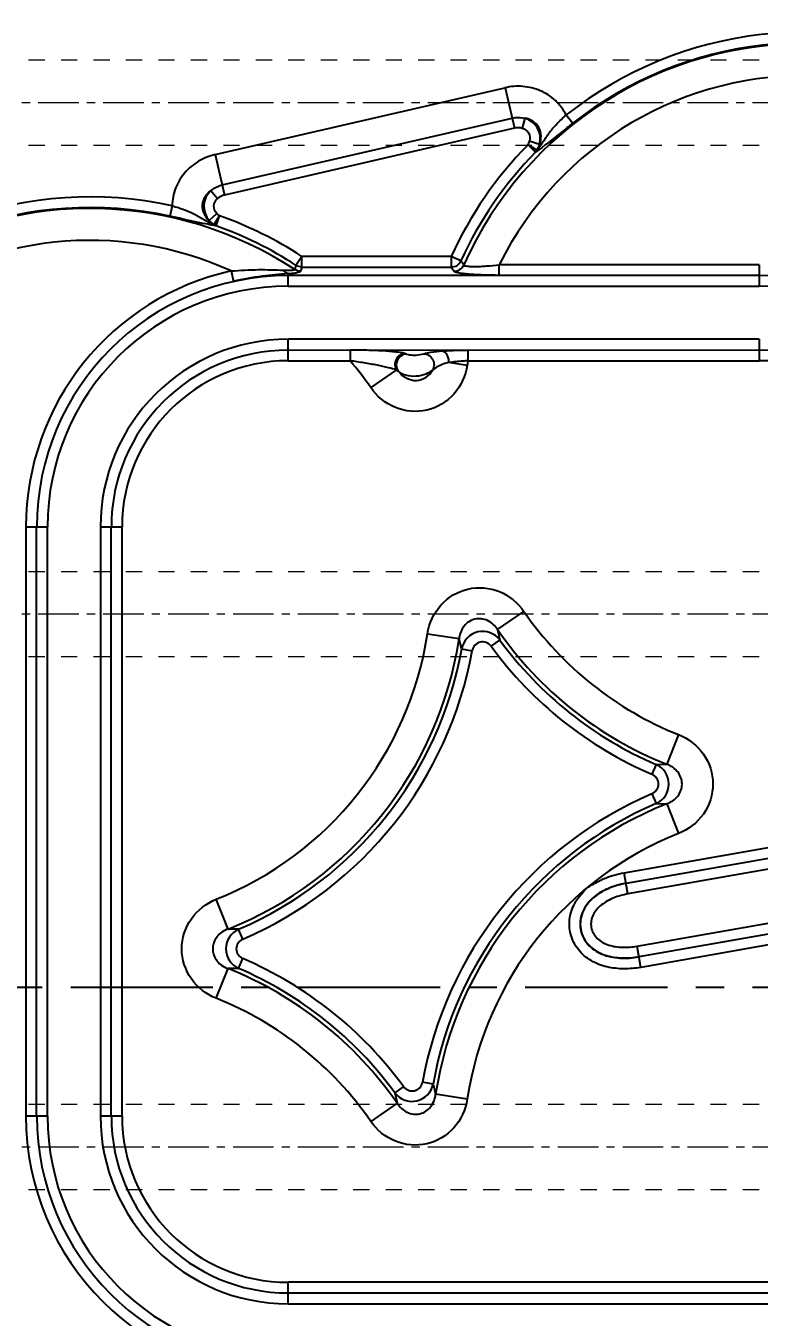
# Model space of a CAD drawing. Header units: millimetres. Extents: x -685 to 1888, y -6001 to 855.
# Drawn here: x 98.3 to 167.1, y -2781.9 to -2660.7 of the extents above; entities that cross this region are included whole.
import ezdxf

# ---------------------------------------------------------------- set-up
doc = ezdxf.new("R2010")
doc.units = ezdxf.units.MM
doc.header["$LTSCALE"] = 16.335
doc.header["$PDMODE"] = 3
doc.header["$PDSIZE"] = 0.3125
doc.linetypes.add('CENTER', pattern=[0.6, 0.375, -0.075, 0.075, -0.075])
doc.linetypes.add('HIDDEN', pattern=[0.2, 0.1, -0.1])
doc.layers.get('0').update_dxf_attribs({"linetype": 'CONTINUOUS'})
doc.layers.get('Defpoints').update_dxf_attribs({"linetype": 'CONTINUOUS'})
doc.layers.add('cool', color=153, linetype='HIDDEN', lineweight=9)
doc.layers.add('dim', color=82, linetype='CONTINUOUS', lineweight=9)
doc.styles.get("Standard").update_dxf_attribs({"font": 'txt', "width": 0.8})
doc.dimstyles.new('mold', dxfattribs={"dimtxt": 8, "dimasz": 5, "dimexe": 0, "dimexo": 0, "dimgap": 0, "dimtad": 1, "dimzin": 1, "dimtxsty": 'Standard', "dimcen": 0, "dimclrd": 4, "dimclre": 4, "dimclrt": 6, "dimazin": 0, "dimtfac": 1, "dimtofl": 0, "dimtmove": 0, "dimatfit": 3, "dimfxl": 0, "dimarcsym": 0})

# ---------------------------------------------------------------- blocks, each defined once
blk = doc.blocks.new('124')
at = {"layer": 'cool', "ltscale": 0.932966}
for p, q in [((10.14, -1344.71), (401.48, -1344.71)), ((10.14, -1352.71), (401.48, -1352.71))]:
    blk.add_line(p, q, dxfattribs=at)
at = {"layer": 'cool', "color": 1, "linetype": 'CENTER', "ltscale": 0.621977}
blk.add_line((-4.19, -1348.71), (415.81, -1348.71), dxfattribs=at)
blk = doc.blocks.new('*D360')
at = {"layer": 'Defpoints', "color": 0}
for p in [(-10.2, -2750.93), (4.16, -2750.93), (205.81, -2750.93)]:
    blk.add_point(p, dxfattribs=at)
at = {"layer": 'dim', "color": 4, "lineweight": -2}
blk.add_line((4.16, -2750.93), (-20.87, -2750.93), dxfattribs=at)
at = {"layer": 'dim', "color": 6, "insert": (-15.53, -2748.01), "char_height": 5, "attachment_point": 5}
blk.add_mtext('0,00', dxfattribs=at)
blk = doc.blocks.new('*D364')
at = {"layer": 'Defpoints', "color": 0}
for p in [(-10.2, -2742.93), (48.91, -2742.93), (205.81, -2750.93)]:
    blk.add_point(p, dxfattribs=at)
at = {"layer": 'dim', "color": 4, "lineweight": -2}
blk.add_line((48.91, -2742.93), (-21.53, -2742.93), dxfattribs=at)
at = {"layer": 'dim', "color": 6, "insert": (-15.87, -2740.01), "char_height": 5, "attachment_point": 5}
blk.add_mtext('8,00', dxfattribs=at)
blk = doc.blocks.new('*D365')
at = {"layer": 'Defpoints', "color": 0}
for p in [(-10.2, -2715.93), (21.76, -2715.93), (205.81, -2750.93)]:
    blk.add_point(p, dxfattribs=at)
at = {"layer": 'dim', "color": 4, "lineweight": -2}
blk.add_line((21.76, -2715.93), (-25.53, -2715.93), dxfattribs=at)
at = {"layer": 'dim', "color": 6, "insert": (-17.87, -2713.01), "char_height": 5, "attachment_point": 5}
blk.add_mtext('35,00', dxfattribs=at)
blk = doc.blocks.new('*D366')
at = {"layer": 'Defpoints', "color": 0}
for p in [(-10.2, -2694.93), (48.91, -2694.93), (205.81, -2750.93)]:
    blk.add_point(p, dxfattribs=at)
at = {"layer": 'dim', "color": 4, "lineweight": -2}
blk.add_line((48.91, -2694.93), (-25.53, -2694.93), dxfattribs=at)
at = {"layer": 'dim', "color": 6, "insert": (-17.87, -2692.01), "char_height": 5, "attachment_point": 5}
blk.add_mtext('56,00', dxfattribs=at)
blk = doc.blocks.new('*D367')
at = {"layer": 'Defpoints', "color": 0}
for p in [(-10.2, -2667.93), (36.7, -2667.93), (205.81, -2750.93)]:
    blk.add_point(p, dxfattribs=at)
at = {"layer": 'dim', "color": 4, "lineweight": -2}
blk.add_line((36.7, -2667.93), (-25.53, -2667.93), dxfattribs=at)
at = {"layer": 'dim', "color": 6, "insert": (-17.87, -2665.01), "char_height": 5, "attachment_point": 5}
blk.add_mtext('83,00', dxfattribs=at)
blk = doc.blocks.new('*D368')
at = {"layer": 'Defpoints', "color": 0}
for p in [(-10.2, -2652.93), (66.41, -2652.93), (205.81, -2750.93)]:
    blk.add_point(p, dxfattribs=at)
at = {"layer": 'dim', "color": 4, "lineweight": -2}
blk.add_line((66.41, -2652.93), (-25.53, -2652.93), dxfattribs=at)
at = {"layer": 'dim', "color": 6, "insert": (-17.87, -2650.01), "char_height": 5, "attachment_point": 5}
blk.add_mtext('98,00', dxfattribs=at)
blk = doc.blocks.new('*D369')
at = {"layer": 'Defpoints', "color": 0}
for p in [(-10.2, -2642.93), (201.41, -2642.93), (205.81, -2750.93)]:
    blk.add_point(p, dxfattribs=at)
at = {"layer": 'dim', "color": 4, "lineweight": -2}
blk.add_line((201.41, -2642.93), (-27.53, -2642.93), dxfattribs=at)
at = {"layer": 'dim', "color": 6, "insert": (-18.87, -2640.01), "char_height": 5, "attachment_point": 5}
blk.add_mtext('108,00', dxfattribs=at)
blk = doc.blocks.new('*D370')
at = {"layer": 'Defpoints', "color": 0}
for p in [(-10.2, -2600.93), (35.81, -2600.93), (205.81, -2750.93)]:
    blk.add_point(p, dxfattribs=at)
at = {"layer": 'dim', "color": 4, "lineweight": -2}
blk.add_line((35.81, -2600.93), (-27.53, -2600.93), dxfattribs=at)
at = {"layer": 'dim', "color": 6, "insert": (-18.87, -2598.01), "char_height": 5, "attachment_point": 5}
blk.add_mtext('150,00', dxfattribs=at)
blk = doc.blocks.new('*D371')
at = {"layer": 'Defpoints', "color": 0}
for p in [(205.81, -2750.93), (-10.2, -2765.93), (34.59, -2765.93)]:
    blk.add_point(p, dxfattribs=at)
at = {"layer": 'dim', "color": 4, "lineweight": -2}
blk.add_line((34.59, -2765.93), (-24.2, -2765.93), dxfattribs=at)
at = {"layer": 'dim', "color": 6, "insert": (-17.2, -2763.01), "char_height": 5, "attachment_point": 5}
blk.add_mtext('15,00', dxfattribs=at)
blk = doc.blocks.new('*D372')
at = {"layer": 'Defpoints', "color": 0}
for p in [(205.81, -2750.93), (-10.2, -2810.93), (23.97, -2810.93)]:
    blk.add_point(p, dxfattribs=at)
at = {"layer": 'dim', "color": 4, "lineweight": -2}
blk.add_line((23.97, -2810.93), (-24.87, -2810.93), dxfattribs=at)
at = {"layer": 'dim', "color": 6, "insert": (-17.53, -2808.01), "char_height": 5, "attachment_point": 5}
blk.add_mtext('60,00', dxfattribs=at)
blk = doc.blocks.new('*D373')
at = {"layer": 'Defpoints', "color": 0}
for p in [(205.81, -2750.93), (-10.2, -2791.93), (48.91, -2791.93)]:
    blk.add_point(p, dxfattribs=at)
at = {"layer": 'dim', "color": 4, "lineweight": -2}
blk.add_line((48.91, -2791.93), (-24.2, -2791.93), dxfattribs=at)
at = {"layer": 'dim', "color": 6, "insert": (-17.2, -2789.01), "char_height": 5, "attachment_point": 5}
blk.add_mtext('41,00', dxfattribs=at)
blk = doc.blocks.new('*D374')
at = {"layer": 'Defpoints', "color": 0}
for p in [(205.81, -2750.93), (-10.2, -2827.93), (61.41, -2827.93)]:
    blk.add_point(p, dxfattribs=at)
at = {"layer": 'dim', "color": 4, "lineweight": -2}
blk.add_line((61.41, -2827.93), (-25.53, -2827.93), dxfattribs=at)
at = {"layer": 'dim', "color": 6, "insert": (-17.87, -2825.01), "char_height": 5, "attachment_point": 5}
blk.add_mtext('77,00', dxfattribs=at)
blk = doc.blocks.new('*D375')
at = {"layer": 'Defpoints', "color": 0}
for p in [(205.81, -2750.93), (-10.2, -2839.93), (179.41, -2839.93)]:
    blk.add_point(p, dxfattribs=at)
at = {"layer": 'dim', "color": 4, "lineweight": -2}
blk.add_line((179.41, -2839.93), (-25.53, -2839.93), dxfattribs=at)
at = {"layer": 'dim', "color": 6, "insert": (-17.87, -2837.01), "char_height": 5, "attachment_point": 5}
blk.add_mtext('89,00', dxfattribs=at)
blk = doc.blocks.new('*D376')
at = {"layer": 'Defpoints', "color": 0}
for p in [(205.81, -2750.93), (-10.2, -2865.93), (64.93, -2865.93)]:
    blk.add_point(p, dxfattribs=at)
at = {"layer": 'dim', "color": 4, "lineweight": -2}
blk.add_line((64.93, -2865.93), (-26.87, -2865.93), dxfattribs=at)
at = {"layer": 'dim', "color": 6, "insert": (-18.53, -2863.01), "char_height": 5, "attachment_point": 5}
blk.add_mtext('115,00', dxfattribs=at)
blk = doc.blocks.new('*D377')
at = {"layer": 'Defpoints', "color": 0}
for p in [(205.81, -2750.93), (-10.2, -2900.93), (27.01, -2900.93)]:
    blk.add_point(p, dxfattribs=at)
at = {"layer": 'dim', "color": 4, "lineweight": -2}
blk.add_line((27.01, -2900.93), (-27.53, -2900.93), dxfattribs=at)
at = {"layer": 'dim', "color": 6, "insert": (-18.87, -2898.01), "char_height": 5, "attachment_point": 5}
blk.add_mtext('150,00', dxfattribs=at)
blk = doc.blocks.new('*D379')
at = {"layer": 'Defpoints', "color": 0}
for p in [(141.81, -2569.22), (141.81, -2638.53), (205.81, -2750.93)]:
    blk.add_point(p, dxfattribs=at)
at = {"layer": 'dim', "color": 4, "lineweight": -2}
blk.add_line((141.81, -2638.53), (141.81, -2553.89), dxfattribs=at)
at = {"layer": 'dim', "color": 6, "insert": (138.89, -2561.55), "char_height": 5, "attachment_point": 5, "rotation": 90}
blk.add_mtext('64,00', dxfattribs=at)
blk = doc.blocks.new('*D380')
at = {"layer": 'Defpoints', "color": 0}
for p in [(70.81, -2569.22), (70.81, -2648.53), (205.81, -2750.93)]:
    blk.add_point(p, dxfattribs=at)
at = {"layer": 'dim', "color": 4, "lineweight": -2}
blk.add_line((70.81, -2648.53), (70.81, -2551.22), dxfattribs=at)
at = {"layer": 'dim', "color": 6, "insert": (67.89, -2560.22), "char_height": 5, "attachment_point": 5, "rotation": 90}
blk.add_mtext('135,00', dxfattribs=at)
blk = doc.blocks.new('*D381')
at = {"layer": 'Defpoints', "color": 0}
for p in [(53.31, -2569.22), (53.31, -2738.53), (205.81, -2750.93)]:
    blk.add_point(p, dxfattribs=at)
at = {"layer": 'dim', "color": 4, "lineweight": -2}
blk.add_line((53.31, -2738.53), (53.31, -2550.55), dxfattribs=at)
at = {"layer": 'dim', "color": 6, "insert": (50.39, -2559.89), "char_height": 5, "attachment_point": 5, "rotation": 90}
blk.add_mtext('152,50', dxfattribs=at)
blk = doc.blocks.new('*D382')
at = {"layer": 'Defpoints', "color": 0}
for p in [(35.81, -2569.22), (35.81, -2596.35), (205.81, -2750.93)]:
    blk.add_point(p, dxfattribs=at)
at = {"layer": 'dim', "color": 4, "lineweight": -2}
blk.add_line((35.81, -2596.35), (35.81, -2551.89), dxfattribs=at)
at = {"layer": 'dim', "color": 6, "insert": (32.89, -2560.55), "char_height": 5, "attachment_point": 5, "rotation": 90}
blk.add_mtext('170,00', dxfattribs=at)
blk = doc.blocks.new('*D384')
at = {"layer": 'Defpoints', "color": 0}
for p in [(205.81, -2750.93), (135.81, -2844.33), (135.81, -2931.45)]:
    blk.add_point(p, dxfattribs=at)
at = {"layer": 'dim', "color": 4, "lineweight": -2}
blk.add_line((135.81, -2844.33), (135.81, -2946.12), dxfattribs=at)
at = {"layer": 'dim', "color": 6, "insert": (132.89, -2938.78), "char_height": 5, "attachment_point": 5, "rotation": 90}
blk.add_mtext('70,00', dxfattribs=at)
blk = doc.blocks.new('*D361')
at = {"layer": 'Defpoints', "color": 0}
for p in [(205.81, -2750.93), (65.81, -2832.33), (65.81, -2931.45)]:
    blk.add_point(p, dxfattribs=at)
at = {"layer": 'dim', "color": 4, "lineweight": -2}
blk.add_line((65.81, -2832.33), (65.81, -2948.78), dxfattribs=at)
at = {"layer": 'dim', "color": 6, "insert": (62.89, -2940.12), "char_height": 5, "attachment_point": 5, "rotation": 90}
blk.add_mtext('140,00', dxfattribs=at)
blk = doc.blocks.new('*D362')
at = {"layer": 'Defpoints', "color": 0}
for p in [(205.81, -2750.93), (53.31, -2796.33), (53.31, -2931.45)]:
    blk.add_point(p, dxfattribs=at)
at = {"layer": 'dim', "color": 4, "lineweight": -2}
blk.add_line((53.31, -2796.33), (53.31, -2950.12), dxfattribs=at)
at = {"layer": 'dim', "color": 6, "insert": (50.39, -2940.78), "char_height": 5, "attachment_point": 5, "rotation": 90}
blk.add_mtext('152,50', dxfattribs=at)
blk = doc.blocks.new('*D363')
at = {"layer": 'Defpoints', "color": 0}
for p in [(205.81, -2750.93), (35.81, -2905.59), (35.81, -2931.45)]:
    blk.add_point(p, dxfattribs=at)
at = {"layer": 'dim', "color": 4, "lineweight": -2}
blk.add_line((35.81, -2905.59), (35.81, -2948.78), dxfattribs=at)
at = {"layer": 'dim', "color": 6, "insert": (32.89, -2940.12), "char_height": 5, "attachment_point": 5, "rotation": 90}
blk.add_mtext('170,00', dxfattribs=at)

msp = doc.modelspace()

# ---------------------------------------------------------------- linework, layer by layer
at = {"color": 7, "linetype": 'Continuous'}
for p, q in [((116.063, -2672.831), (143.245, -2666.566)), ((143.271, -2666.56), (144.145, -2670.353)), ((149.007, -2669.106), (149.627, -2669.89)), ((116.719, -2675.676), (143.926, -2669.405)), ((144.145, -2670.353), (116.937, -2676.624)), ((145.113, -2669.411), (144.871, -2670.354)), ((146.491, -2671.866), (145.56, -2671.581)), ((145.418, -2671.898), (146.131, -2672.599)), ((146.254, -2672.397), (145.418, -2671.898)), ((116.063, -2672.831), (116.937, -2676.624)), ((115.655, -2676.201), (116.284, -2676.943)), ((112.019, -2677.631), (111.806, -2678.607)), ((115.49, -2679.011), (116.202, -2678.348)), ((116.468, -2678.57), (115.936, -2679.385)), ((116.135, -2679.513), (116.468, -2678.57)), ((124.184, -2682.38), (123.639, -2683.217)), ((124.184, -2683.379), (124.184, -2682.38)), ((138.215, -2682.38), (124.184, -2682.38)), ((138.215, -2682.38), (138.215, -2683.379)), ((139.125, -2682.793), (138.215, -2682.38)), ((123.639, -2683.217), (123.518, -2683.614)), ((124.184, -2683.379), (124.066, -2683.777)), ((124.184, -2683.379), (138.215, -2683.379)), ((138.215, -2683.379), (138.472, -2683.777)), ((139.385, -2683.185), (139.125, -2682.793)), ((142.714, -2684.156), (142.714, -2683.156)), ((167.119, -2683.156), (142.714, -2683.156)), ((167.119, -2683.156), (167.119, -2685.177)), ((117.554, -2683.744), (117.771, -2684.719)), ((122.899, -2685.177), (122.899, -2683.99)), ((167.119, -2684.178), (122.899, -2684.178)), ((122.899, -2685.177), (167.119, -2685.177)), ((122.899, -2692.172), (122.899, -2690.151)), ((167.119, -2690.151), (122.899, -2690.151)), ((167.119, -2690.151), (167.119, -2692.172)), ((122.899, -2691.172), (167.119, -2691.15)), ((122.899, -2692.172), (128.727, -2692.172)), ((128.727, -2691.172), (128.727, -2692.172)), ((139.783, -2691.172), (139.783, -2692.172)), ((139.783, -2692.172), (167.119, -2692.172)), ((133.059, -2693.037), (130.663, -2694.694)), ((139.713, -2692.608), (137.968, -2692.341)), ((98.291, -2707.764), (98.291, -2763.039)), ((98.291, -2707.764), (100.312, -2707.764)), ((99.291, -2763.039), (99.291, -2707.764)), ((100.312, -2763.039), (100.312, -2707.764)), ((105.286, -2707.764), (105.286, -2763.039)), ((105.286, -2707.764), (107.307, -2707.764)), ((106.285, -2763.039), (106.285, -2707.764)), ((107.307, -2763.039), (107.307, -2707.764)), ((142.568, -2717.399), (145.034, -2715.693)), ((142.568, -2717.399), (142.772, -2718.373)), ((135.984, -2717.779), (138.948, -2718.233)), ((139.19, -2719.198), (138.948, -2718.233)), ((141.965, -2718.962), (142.772, -2718.373)), ((139.19, -2719.198), (140.174, -2719.375)), ((159.545, -2727.24), (158.437, -2730.026)), ((157.442, -2730.046), (157.049, -2730.965)), ((157.442, -2730.046), (158.437, -2730.026)), ((157.049, -2732.803), (157.442, -2733.722)), ((157.442, -2733.722), (158.437, -2733.741)), ((158.437, -2733.741), (159.545, -2736.527)), ((154.44, -2740.209), (173.979, -2736.763)), ((174.157, -2737.769), (154.617, -2741.215)), ((174.33, -2738.754), (154.79, -2742.199)), ((154.79, -2742.199), (154.44, -2740.209)), ((117.26, -2745.488), (116.151, -2742.702)), ((155.654, -2747.097), (175.194, -2743.651)), ((118.255, -2745.508), (117.26, -2745.488)), ((118.648, -2746.427), (118.255, -2745.508)), ((175.371, -2744.658), (155.831, -2748.103)), ((175.545, -2745.642), (156.005, -2749.087)), ((156.005, -2749.087), (155.654, -2747.097)), ((118.255, -2749.183), (118.648, -2748.264)), ((116.151, -2751.989), (117.26, -2749.203)), ((118.255, -2749.183), (117.26, -2749.203)), ((136.506, -2760.031), (135.523, -2759.854)), ((136.506, -2760.031), (136.749, -2760.996)), ((133.732, -2760.267), (132.925, -2760.857)), ((132.925, -2760.857), (133.129, -2761.831)), ((139.713, -2761.451), (136.749, -2760.996)), ((133.129, -2761.831), (130.663, -2763.537)), ((100.312, -2763.039), (98.291, -2763.039)), ((107.307, -2763.039), (105.286, -2763.039)), ((122.899, -2780.652), (122.899, -2778.631)), ((200.972, -2778.631), (122.899, -2778.631)), ((288.724, -2779.653), (122.899, -2779.653)), ((122.899, -2780.652), (288.724, -2780.652))]:
    msp.add_line(p, q, dxfattribs=at)
at = {"color": 1, "linetype": 'CENTER', "ltscale": 2.176921}
msp.add_line((-4.188, -2750.929), (415.812, -2750.929), dxfattribs=at)
at = {"color": 7, "linetype": 'Continuous'}
for centre, radius, start, end in [((171.39, -2697.463), 36.126, 64.69384, 128.29786), ((171.39, -2697.463), 35.046, 21.69164, 155.95807), ((171.39, -2697.463), 35.127, 64.69601, 128.28361), ((171.39, -2697.463), 32.047, 21.69165, 153.48552), ((144.553, -2671.339), 2.008, 344.80322, 73.8218), ((171.39, -2697.463), 36.443, 135.45291, 155.55137), ((171.39, -2697.463), 35.444, 135.45291, 155.55137), ((117.002, -2677.69), 2.008, 132.13608, 221.15294), ((104.307, -2712.924), 36.126, 77.67281, 205.31892), ((104.307, -2712.924), 35.127, 77.67498, 205.30464), ((104.307, -2712.924), 35.046, 56.7574, 248.30839), ((104.307, -2712.924), 36.443, 56.94467, 70.50503), ((104.307, -2712.924), 35.444, 56.94467, 70.50503), ((104.307, -2712.924), 32.047, 65.58247, 248.30835), ((138.207, -2682.368), 1.011, 270.43506, 335.12809), ((138.465, -2682.766), 1.011, 270.42592, 335.51346), ((122.899, -2707.764), 24.608, 102.54492, 180), ((122.899, -2707.764), 23.586, 90, 180), ((167.119, -2707.764), 23.586, 0, 90), ((122.899, -2707.764), 22.587, 90, 180), ((167.119, -2707.764), 22.587, 0, 90), ((122.899, -2707.764), 17.613, 90, 180), ((122.899, -2707.764), 16.592, 90, 180), ((122.899, -2707.764), 15.592, 90, 180), ((104.307, -2712.924), 32.047, 34.67062, 40.35822), ((171.39, -2697.463), 32.047, 170.497, 171.28733), ((167.119, -2707.764), 16.592, 0, 90), ((167.119, -2707.764), 15.592, 0, 90), ((171.39, -2697.463), 32.047, 214.67061, 248.30837), ((141.164, -2719.578), 2.01, 36.85438, 169.10449), ((171.39, -2697.463), 35.046, 214.6707, 248.30827), ((104.307, -2712.924), 32.047, 291.69163, 351.28734), ((104.307, -2712.924), 35.046, 291.69173, 351.28725), ((171.39, -2697.463), 35.444, 216.15372, 246.82525), ((104.307, -2712.924), 35.444, 293.17475, 349.80423), ((104.307, -2712.924), 36.443, 293.17473, 349.80424), ((171.39, -2697.463), 36.443, 216.15371, 246.82527), ((156.629, -2731.884), 2.01, 293.87541, 66.12552), ((171.39, -2766.305), 36.443, 113.17473, 169.80424), ((171.39, -2766.305), 35.444, 113.17475, 169.80423), ((171.39, -2766.305), 35.046, 111.69173, 171.28725), ((171.39, -2766.305), 32.047, 111.69163, 171.28734), ((119.068, -2747.345), 2.01, 113.87541, 246.12552), ((104.307, -2781.767), 36.443, 36.15371, 66.82527), ((104.307, -2781.767), 35.046, 111.69161, 350.0013), ((104.307, -2781.767), 35.046, 34.6707, 68.30827), ((104.307, -2781.767), 35.444, 36.15372, 66.82525), ((104.307, -2781.767), 32.047, 111.69165, 349.42748), ((104.307, -2781.767), 32.047, 34.67061, 68.30837), ((134.533, -2759.651), 2.01, 216.85438, 349.10449), ((122.899, -2763.039), 24.608, 180, 270), ((122.899, -2763.039), 23.586, 180, 270), ((122.899, -2763.039), 22.587, 180, 270), ((122.899, -2763.039), 17.613, 180, 270), ((122.899, -2763.039), 16.592, 180, 270), ((122.899, -2763.039), 15.592, 180, 270), ((104.307, -2781.767), 36.126, 154.69384, 308.28502), ((104.307, -2781.767), 35.127, 154.69601, 308.28361)]:
    msp.add_arc(centre, radius, start, end, dxfattribs=at)
for points, knots in [([(149.001, -2669.11), (148.74, -2668.611), (148.06, -2667.681), (146.609, -2666.743), (144.94, -2666.352), (143.789, -2666.42), (143.245, -2666.566)], [0, 0, 0, 0, 0.249976, 0.4999615, 0.7499898, 1, 1, 1, 1]), ([(146.254, -2672.397), (146.47, -2672.147), (146.867, -2671.613), (147.416, -2670.742), (148.144, -2669.91), (148.699, -2669.38), (149.002, -2669.113)], [0, 0, 0, 0, 0.2307114, 0.4641011, 0.718019, 1, 1, 1, 1]), ([(143.926, -2669.405), (144.022, -2669.383), (144.414, -2669.314), (144.823, -2669.337), (145.113, -2669.411)], [0, 0, 0, 0, 0.2473395, 1, 1, 1, 1]), ([(144.871, -2670.354), (144.814, -2670.339), (144.574, -2670.295), (144.324, -2670.312), (144.145, -2670.353)], [0, 0, 0, 0, 0.2442835, 1, 1, 1, 1]), ([(144.871, -2670.354), (145.119, -2670.418), (145.59, -2670.758), (145.635, -2671.336), (145.56, -2671.581)], [0, 0, 0, 0, 0.5000372, 1, 1, 1, 1]), ([(146.491, -2671.866), (146.591, -2671.618), (146.71, -2671.072), (146.505, -2670.244), (145.904, -2669.638), (145.377, -2669.455), (145.113, -2669.411)], [0, 0, 0, 0, 0.2468082, 0.500098, 0.7532912, 1, 1, 1, 1]), ([(149.627, -2669.89), (149.259, -2670.18), (148.106, -2671.098), (146.943, -2672.006), (146.131, -2672.599)], [0, 0, 0, 0, 0.3179207, 1, 1, 1, 1]), ([(116.063, -2672.831), (115.515, -2672.957), (114.451, -2673.378), (113.131, -2674.471), (112.241, -2675.939), (112.025, -2677.07), (112.019, -2677.631)], [0, 0, 0, 0, 0.2501065, 0.5002006, 0.7501362, 1, 1, 1, 1]), ([(115.655, -2676.201), (115.436, -2676.356), (115.043, -2676.752), (114.768, -2677.559), (114.946, -2678.394), (115.291, -2678.832), (115.49, -2679.011)], [0, 0, 0, 0, 0.2469225, 0.5002072, 0.7534049, 1, 1, 1, 1]), ([(115.655, -2676.201), (115.732, -2676.135), (116.052, -2675.898), (116.43, -2675.742), (116.719, -2675.676)], [0, 0, 0, 0, 0.255236, 1, 1, 1, 1]), ([(112.019, -2677.631), (112.411, -2677.733), (113.141, -2677.979), (114.163, -2678.402), (115.039, -2678.947), (115.631, -2679.255), (115.936, -2679.385)], [0, 0, 0, 0, 0.282072, 0.5359393, 0.7691794, 1, 1, 1, 1]), ([(116.202, -2678.348), (116.028, -2678.16), (115.815, -2677.62), (116.089, -2677.108), (116.284, -2676.943)], [0, 0, 0, 0, 0.5000368, 1, 1, 1, 1]), ([(116.937, -2676.624), (116.876, -2676.638), (116.643, -2676.706), (116.422, -2676.826), (116.284, -2676.943)], [0, 0, 0, 0, 0.2562297, 1, 1, 1, 1]), ([(116.135, -2679.513), (115.876, -2679.466), (114.426, -2679.198), (112.988, -2678.866), (111.805, -2678.607)], [0, 0, 0, 0, 0.1782566, 1, 1, 1, 1]), ([(117.554, -2683.744), (118.41, -2683.668), (120.053, -2683.589), (121.696, -2683.638), (122.478, -2683.668)], [0, 0, 0, 0, 0.5231145, 1, 1, 1, 1]), ([(122.478, -2683.668), (122.611, -2683.673), (122.854, -2683.68), (123.169, -2683.679), (123.38, -2683.665), (123.481, -2683.644), (123.516, -2683.625), (123.518, -2683.614)], [0, 0, 0, 0, 0.3794449, 0.6908179, 0.9048955, 0.9674585, 1, 1, 1, 1]), ([(122.899, -2683.99), (122.858, -2683.985), (122.684, -2683.929), (122.551, -2683.786), (122.478, -2683.668)], [0, 0, 0, 0, 0.2305718, 1, 1, 1, 1]), ([(139.385, -2683.185), (139.402, -2683.221), (139.528, -2683.265), (139.741, -2683.302), (140.075, -2683.325), (140.491, -2683.329), (140.983, -2683.313), (141.733, -2683.265), (142.316, -2683.206), (142.714, -2683.156)], [0, 0, 0, 0, 0.0354905, 0.1037144, 0.2028427, 0.3288304, 0.4770787, 0.6421575, 1, 1, 1, 1]), ([(122.899, -2683.99), (122.082, -2684.06), (120.361, -2684.221), (118.657, -2684.52), (117.771, -2684.719)], [0, 0, 0, 0, 0.4747531, 1, 1, 1, 1]), ([(122.899, -2683.99), (123.048, -2683.978), (123.321, -2683.953), (123.675, -2683.907), (123.91, -2683.861), (124.025, -2683.818), (124.062, -2683.791), (124.066, -2683.777)], [0, 0, 0, 0, 0.3743305, 0.6833771, 0.8988056, 0.9634048, 1, 1, 1, 1]), ([(142.714, -2684.156), (142.21, -2684.156), (141.472, -2684.144), (140.521, -2684.102), (139.892, -2684.059), (139.357, -2684.006), (138.931, -2683.945), (138.655, -2683.876), (138.5, -2683.82), (138.472, -2683.777)], [0, 0, 0, 0, 0.3527116, 0.5171773, 0.6662984, 0.7942037, 0.8949959, 0.9641358, 1, 1, 1, 1]), ([(133.857, -2691.485), (133.579, -2691.412), (132.874, -2691.328), (131.684, -2691.236), (130.256, -2691.184), (129.247, -2691.172), (128.727, -2691.172)], [0, 0, 0, 0, 0.1678101, 0.4115668, 0.6968932, 1, 1, 1, 1]), ([(133.059, -2693.037), (132.824, -2692.943), (132.228, -2692.79), (131.221, -2692.576), (130.016, -2692.366), (129.166, -2692.235), (128.727, -2692.172)], [0, 0, 0, 0, 0.1712074, 0.4159959, 0.6991644, 1, 1, 1, 1]), ([(133.857, -2691.485), (133.699, -2691.492), (133.353, -2691.605), (132.988, -2692.027), (132.881, -2692.566), (132.981, -2692.904), (133.059, -2693.037)], [0, 0, 0, 0, 0.2311723, 0.5044345, 0.7755614, 1, 1, 1, 1]), ([(134.027, -2691.539), (133.836, -2691.544), (133.453, -2691.677), (133.099, -2692.13), (133.013, -2692.689), (133.154, -2693.042), (133.272, -2693.189)], [0, 0, 0, 0, 0.2591668, 0.5150213, 0.7449862, 1, 1, 1, 1]), ([(133.857, -2691.485), (133.873, -2691.49), (133.93, -2691.505), (133.987, -2691.523), (134.027, -2691.539)], [0, 0, 0, 0, 0.279725, 1, 1, 1, 1]), ([(134.027, -2691.539), (134.114, -2691.574), (134.405, -2691.635), (134.948, -2691.648), (135.401, -2691.591), (135.637, -2691.51)], [0, 0, 0, 0, 0.1731708, 0.5413466, 1, 1, 1, 1]), ([(135.637, -2691.51), (135.854, -2691.436), (136.44, -2691.339), (137.027, -2691.279), (137.387, -2691.252)], [0, 0, 0, 0, 0.3883322, 1, 1, 1, 1]), ([(135.637, -2691.51), (135.792, -2691.515), (136.133, -2691.615), (136.514, -2692.014), (136.643, -2692.552), (136.547, -2692.898), (136.469, -2693.036)], [0, 0, 0, 0, 0.2275134, 0.4967705, 0.7684576, 1, 1, 1, 1]), ([(137.387, -2691.252), (137.569, -2691.239), (138.367, -2691.19), (139.166, -2691.172), (139.782, -2691.172)], [0, 0, 0, 0, 0.2287066, 1, 1, 1, 1]), ([(137.387, -2691.252), (137.566, -2691.279), (137.808, -2691.553), (137.936, -2691.959), (137.969, -2692.214), (137.968, -2692.341)], [0, 0, 0, 0, 0.4175472, 0.7082159, 1, 1, 1, 1]), ([(139.783, -2692.172), (139.622, -2692.18), (139.016, -2692.219), (138.411, -2692.278), (137.968, -2692.341)], [0, 0, 0, 0, 0.264812, 1, 1, 1, 1]), ([(139.713, -2692.608), (139.564, -2693.584), (138.69, -2695.498), (135.985, -2697.111), (132.848, -2696.845), (131.225, -2695.506), (130.663, -2694.694)], [0, 0, 0, 0, 0.2502428, 0.5000343, 0.7498084, 1, 1, 1, 1]), ([(133.272, -2693.189), (133.255, -2693.176), (133.185, -2693.125), (133.114, -2693.075), (133.059, -2693.037)], [0, 0, 0, 0, 0.2342865, 1, 1, 1, 1]), ([(133.272, -2693.189), (133.475, -2693.446), (133.983, -2693.868), (134.943, -2694.111), (135.872, -2693.792), (136.315, -2693.313), (136.469, -2693.036)], [0, 0, 0, 0, 0.2593794, 0.5059878, 0.7487002, 1, 1, 1, 1]), ([(133.272, -2693.189), (133.462, -2693.337), (134.008, -2693.576), (134.917, -2693.648), (135.799, -2693.458), (136.291, -2693.186), (136.469, -2693.036)], [0, 0, 0, 0, 0.2135215, 0.5119744, 0.7937925, 1, 1, 1, 1]), ([(137.968, -2692.341), (137.814, -2692.372), (137.277, -2692.512), (136.775, -2692.783), (136.469, -2693.036)], [0, 0, 0, 0, 0.2845813, 1, 1, 1, 1]), ([(135.984, -2717.779), (136.133, -2716.803), (137.007, -2714.888), (139.712, -2713.276), (142.849, -2713.542), (144.472, -2714.881), (145.034, -2715.693)], [0, 0, 0, 0, 0.2502428, 0.5000343, 0.7498084, 1, 1, 1, 1]), ([(142.568, -2717.399), (142.34, -2717.043), (141.709, -2716.441), (140.399, -2716.262), (139.301, -2716.996), (138.997, -2717.814), (138.948, -2718.233)], [0, 0, 0, 0, 0.2566754, 0.5000065, 0.7433363, 1, 1, 1, 1]), ([(141.965, -2718.962), (141.85, -2718.806), (141.523, -2718.563), (140.916, -2718.503), (140.397, -2718.823), (140.208, -2719.184), (140.174, -2719.375)], [0, 0, 0, 0, 0.2523574, 0.5000555, 0.7477338, 1, 1, 1, 1]), ([(159.545, -2727.24), (160.463, -2727.605), (162.132, -2728.887), (163.096, -2731.884), (162.132, -2734.881), (160.463, -2736.163), (159.545, -2736.527)], [0, 0, 0, 0, 0.2502428, 0.5000343, 0.7498084, 1, 1, 1, 1]), ([(157.049, -2732.803), (157.227, -2732.726), (157.537, -2732.462), (157.732, -2731.884), (157.537, -2731.306), (157.227, -2731.041), (157.049, -2730.965)], [0, 0, 0, 0, 0.2523574, 0.5000555, 0.7477338, 1, 1, 1, 1]), ([(158.437, -2733.741), (158.835, -2733.599), (159.563, -2733.119), (160.032, -2731.884), (159.563, -2730.648), (158.835, -2730.168), (158.437, -2730.026)], [0, 0, 0, 0, 0.2566754, 0.5000065, 0.7433363, 1, 1, 1, 1]), ([(150.911, -2741.674), (151.034, -2741.572), (151.31, -2741.404), (151.739, -2741.186), (152.158, -2740.948), (152.735, -2740.667), (153.498, -2740.412), (154.124, -2740.264), (154.44, -2740.209)], [0, 0, 0, 0, 0.1247055, 0.2502866, 0.3753013, 0.499973, 0.7501046, 1, 1, 1, 1]), ([(156.005, -2749.087), (155.481, -2749.18), (154.414, -2749.275), (152.815, -2749.107), (151.303, -2748.535), (150.06, -2747.481), (149.322, -2746.023), (149.256, -2744.656), (149.536, -2743.626), (149.823, -2743.021), (150.131, -2742.585), (150.474, -2742.178), (150.706, -2741.845), (150.911, -2741.674)], [0, 0, 0, 0, 0.1252634, 0.2504396, 0.3754309, 0.5001819, 0.624782, 0.7493587, 0.8119746, 0.8746676, 0.9059353, 0.9373084, 1, 1, 1, 1]), ([(154.613, -2741.193), (154.025, -2741.297), (152.888, -2741.625), (151.392, -2742.516), (150.379, -2743.879), (150.197, -2745.534), (150.934, -2747.027), (152.352, -2747.961), (154.062, -2748.287), (155.243, -2748.207), (155.831, -2748.103)], [0, 0, 0, 0, 0.1336977, 0.2624749, 0.3836192, 0.4999895, 0.6164279, 0.737546, 0.8663098, 1, 1, 1, 1]), ([(154.617, -2741.215), (154.105, -2741.305), (153.079, -2741.587), (151.63, -2742.361), (150.461, -2743.678), (150.165, -2745.54), (151.08, -2747.188), (152.629, -2748.025), (154.255, -2748.257), (155.315, -2748.171), (155.828, -2748.081)], [0, 0, 0, 0, 0.1171634, 0.2378866, 0.365941, 0.5000057, 0.634074, 0.762115, 0.8828383, 1, 1, 1, 1]), ([(116.151, -2751.989), (115.234, -2751.624), (113.565, -2750.343), (112.601, -2747.345), (113.565, -2744.348), (115.234, -2743.067), (116.151, -2742.702)], [0, 0, 0, 0, 0.2502428, 0.5000343, 0.7498084, 1, 1, 1, 1]), ([(154.79, -2742.199), (154.345, -2742.277), (153.476, -2742.516), (152.306, -2743.133), (151.431, -2744.086), (151.215, -2745.354), (151.851, -2746.472), (153, -2747.069), (154.311, -2747.249), (155.209, -2747.175), (155.654, -2747.097)], [0, 0, 0, 0, 0.1328919, 0.262676, 0.3850575, 0.4999891, 0.6149328, 0.7373306, 0.8671101, 1, 1, 1, 1]), ([(117.26, -2745.488), (116.862, -2745.63), (116.133, -2746.11), (115.665, -2747.346), (116.134, -2748.581), (116.862, -2749.061), (117.26, -2749.203)], [0, 0, 0, 0, 0.2566754, 0.5000065, 0.7433363, 1, 1, 1, 1]), ([(118.648, -2746.427), (118.47, -2746.503), (118.16, -2746.768), (117.965, -2747.346), (118.16, -2747.923), (118.47, -2748.188), (118.648, -2748.264)], [0, 0, 0, 0, 0.2523574, 0.5000555, 0.7477338, 1, 1, 1, 1]), ([(133.732, -2760.267), (133.846, -2760.424), (134.174, -2760.666), (134.781, -2760.727), (135.3, -2760.407), (135.488, -2760.045), (135.523, -2759.854)], [0, 0, 0, 0, 0.2523574, 0.5000555, 0.7477338, 1, 1, 1, 1]), ([(133.129, -2761.831), (133.357, -2762.186), (133.988, -2762.789), (135.297, -2762.968), (136.396, -2762.234), (136.7, -2761.416), (136.749, -2760.996)], [0, 0, 0, 0, 0.2566754, 0.5000065, 0.7433363, 1, 1, 1, 1]), ([(139.713, -2761.451), (139.564, -2762.427), (138.69, -2764.341), (135.985, -2765.954), (132.848, -2765.687), (131.225, -2764.348), (130.663, -2763.537)], [0, 0, 0, 0, 0.2502428, 0.5000343, 0.7498084, 1, 1, 1, 1])]:
    msp.add_open_spline(points, degree=3, knots=knots, dxfattribs=at)
for points in [[(145.418, -2671.898), (145.478, -2671.799), (145.526, -2671.692), (145.56, -2671.581)], [(146.131, -2672.599), (146.182, -2672.539), (146.224, -2672.47), (146.254, -2672.397)], [(146.491, -2671.866), (146.434, -2672.051), (146.353, -2672.231), (146.254, -2672.397)], [(116.202, -2678.348), (116.281, -2678.432), (116.372, -2678.507), (116.468, -2678.57)], [(115.936, -2679.385), (115.774, -2679.279), (115.622, -2679.153), (115.49, -2679.011)], [(115.936, -2679.385), (115.995, -2679.437), (116.063, -2679.481), (116.135, -2679.513)], [(124.066, -2683.777), (123.875, -2683.777), (123.678, -2683.718), (123.518, -2683.614)], [(124.184, -2683.379), (123.995, -2683.379), (123.798, -2683.32), (123.639, -2683.217)]]:
    msp.add_open_spline(points, degree=3, dxfattribs=at)

# ---------------------------------------------------------------- block references
for p in [(0, -1319.22), (0, -1367.22), (0, -1417.22)]:
    msp.add_blockref('124', p)

# ---------------------------------------------------------------- dimensions: what is measured, and where the dimension line sits
at = {"layer": 'dim'}
for feature_location, offset, dtype, origin, picture, middle in [((35.812, -2596.349), (0, 27.127), 1, (205.812, -2750.929), '*D382', (32.895, -2560.555)), ((53.312, -2738.529), (0, 169.307), 1, (205.812, -2750.929), '*D381', (50.395, -2559.888)), ((70.812, -2648.529), (0, 79.307), 1, (205.812, -2750.929), '*D380', (67.895, -2560.222)), ((141.812, -2638.529), (0, 69.307), 1, (205.812, -2750.929), '*D379', (138.895, -2561.555)), ((35.812, -2600.929), (-46.01, 0), 0, (205.812, -2750.929), '*D370', (-18.865, -2598.012)), ((201.412, -2642.929), (-211.61, 0), 0, (205.812, -2750.929), '*D369', (-18.865, -2640.012)), ((66.412, -2652.929), (-76.61, 0), 0, (205.812, -2750.929), '*D368', (-17.865, -2650.012)), ((36.699, -2667.929), (-46.898, 0), 0, (205.812, -2750.929), '*D367', (-17.865, -2665.012)), ((48.912, -2694.929), (-59.11, 0), 0, (205.812, -2750.929), '*D366', (-17.865, -2692.012)), ((21.759, -2715.929), (-31.957, 0), 0, (205.812, -2750.929), '*D365', (-17.865, -2713.012)), ((48.912, -2742.929), (-59.11, 0), 0, (205.812, -2750.929), '*D364', (-15.865, -2740.012)), ((4.160005352, -2750.928876322), (-14.358373098, 0), 0, (205.811542506, -2750.928876322), '*D360', (-15.531701079, -2748.012209655)), ((27.012, -2900.929), (-37.21, 0), 0, (205.812, -2750.929), '*D377', (-18.865, -2898.012)), ((64.931, -2865.929), (-75.129, 0), 0, (205.812, -2750.929), '*D376', (-18.532, -2863.012)), ((61.412, -2827.929), (-71.61, 0), 0, (205.812, -2750.929), '*D374', (-17.865, -2825.012)), ((179.412, -2839.929), (-189.61, 0), 0, (205.812, -2750.929), '*D375', (-17.865, -2837.012)), ((23.967, -2810.929), (-34.166, 0), 0, (205.812, -2750.929), '*D372', (-17.532, -2808.012)), ((34.59, -2765.929), (-44.788, 0), 0, (205.812, -2750.929), '*D371', (-17.198, -2763.012)), ((48.912, -2791.929), (-59.11, 0), 0, (205.812, -2750.929), '*D373', (-17.198, -2789.012)), ((35.812, -2905.592), (0, -25.86), 1, (205.812, -2750.929), '*D363', (32.895, -2940.118)), ((53.312, -2796.329), (0, -135.123), 1, (205.812, -2750.929), '*D362', (50.395, -2940.785)), ((65.812, -2832.329), (0, -99.123), 1, (205.812, -2750.929), '*D361', (62.895, -2940.118)), ((135.812, -2844.329), (0, -87.123), 1, (205.812, -2750.929), '*D384', (132.895, -2938.785))]:
    dim = msp.add_ordinate_dim(feature_location=feature_location, offset=offset, dtype=dtype, origin=origin, dimstyle='mold', override={"dimtxt": 5, "dimasz": 2}, dxfattribs=at)
    dim.commit()
    dim.dimension.update_dxf_attribs({"geometry": picture, "text_midpoint": middle})

doc.saveas('drawing.dxf')
